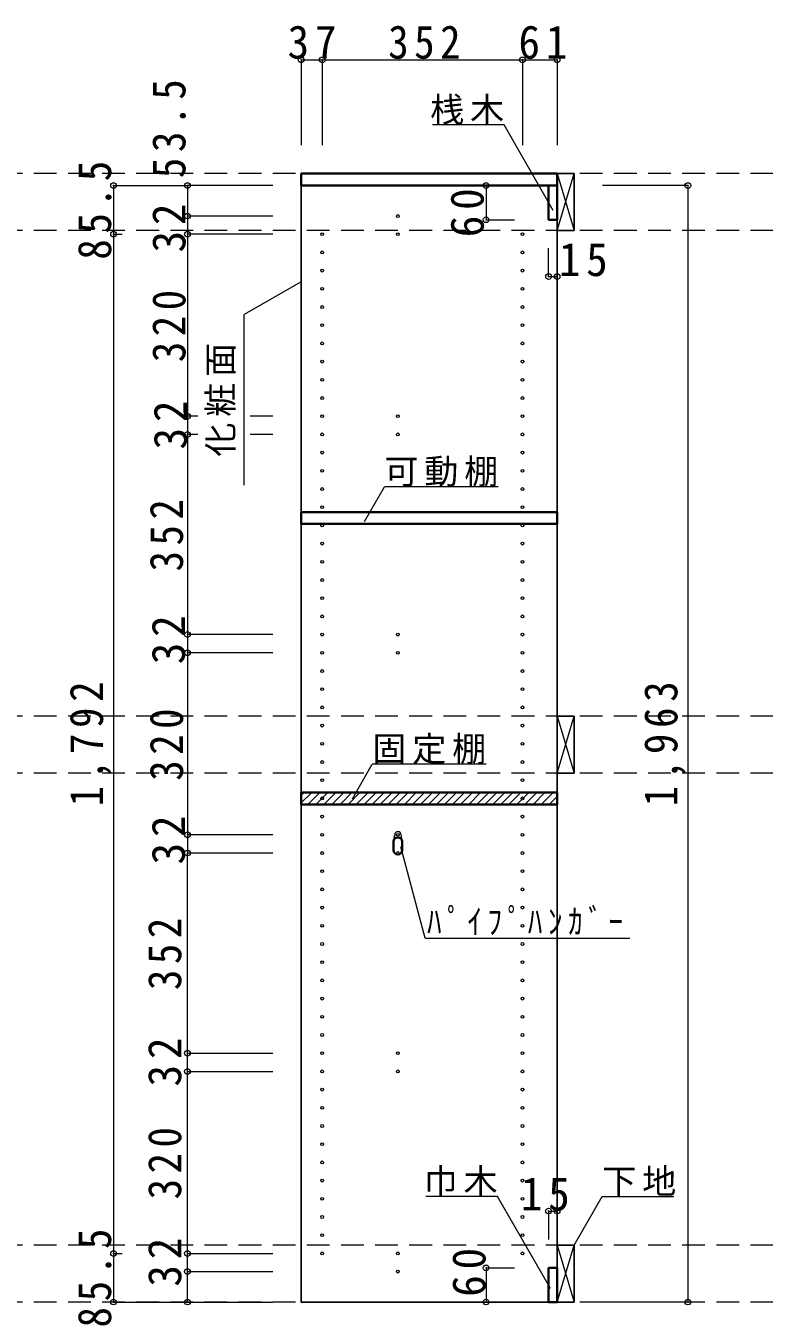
# Model space of a CAD drawing. Units: millimetres at full size, sheet at 1:20; details may follow other scales. Extents: x -3922 to 3878, y -2932 to 2722.
# Drawn here: x -666 to 633, y -1724 to 533 of the extents above; entities that cross this region are included whole.
import ezdxf

# ---------------------------------------------------------------- set-up
doc = ezdxf.new("R2010")
doc.units = ezdxf.units.MM
doc.header["$LTSCALE"] = 20
doc.header["$PDMODE"] = 32
doc.header["$PDSIZE"] = 10
doc.linetypes.add('DASHED2', pattern=[3, 2, -1])
for name, color, linetype, lineweight in [('0-2', 2, 'Continuous', 35), ('0-3_固定棚', 3, 'Continuous', 25), ('0-4_可動棚', 3, 'Continuous', 25), ('0-5_側板', 4, 'Continuous', 9), ('0-6_パイプハンガー', 4, 'Continuous', 9), ('0-7_桟木・巾木', 2, 'Continuous', 35), ('0-8', 3, 'Continuous', 25), ('0-A_文字', 7, 'Continuous', 18), ('0-B_寸法', 7, 'Continuous', 9), ('0-C_ハッチ', 4, 'Continuous', 9)]:
    doc.layers.add(name, color=color, linetype=linetype, lineweight=lineweight)
doc.styles.add('ＭＳ ゴシック', font='')
doc.styles.get('ＭＳ ゴシック').set_extended_font_data('MS Gothic')

msp = doc.modelspace()

# ---------------------------------------------------------------- linework, layer by layer
at = {"layer": '0-2'}
for p, q in [((-181.67, 272.73), (268.33, 272.73)), ((268.33, 272.73), (268.33, 251.73))]:
    msp.add_line(p, q, dxfattribs=at)
msp.add_lwpolyline([(268.33, 251.73), (-181.67, 251.73), (-181.67, 272.73)], dxfattribs=at)
at = {"layer": '0-3_固定棚', "color": 2, "lineweight": 35}
for p, q in [((-181.67, -815.27), (268.33, -815.27)), ((-181.67, -815.27), (-181.67, -836.27)), ((268.33, -815.27), (268.33, -836.27)), ((-181.67, -836.27), (268.33, -836.27))]:
    msp.add_line(p, q, dxfattribs=at)
at = {"layer": '0-4_可動棚', "color": 2, "lineweight": 35}
for q in [(-181.67, -322.27), (268.33, -343.27)]:
    msp.add_line((-181.67, -343.27), q, dxfattribs=at)
msp.add_lwpolyline([(-181.67, -322.27), (268.33, -322.27), (268.33, -343.27)], dxfattribs=at)
at = {"layer": '0-5_側板', "color": 3, "lineweight": 25}
for p, q in [((268.33, 251.73), (-181.67, 251.73)), ((268.33, -1711.27), (268.33, 251.73))]:
    msp.add_line(p, q, dxfattribs=at)
msp.add_lwpolyline([(-181.67, 251.73), (-181.67, -1711.27), (268.33, -1711.27)], dxfattribs=at)
at = {"layer": '0-5_側板'}
for centre in [(-11.67, 198.23), (-144.67, 166.23), (-11.67, 166.23), (207.33, 166.23), (-144.67, 134.23), (207.33, 134.23), (-144.67, 102.23), (207.33, 102.23), (-144.67, 70.23), (207.33, 70.23), (-144.67, 38.23), (207.33, 38.23), (-144.67, 6.23), (207.33, 6.23), (-144.67, -25.77), (207.33, -25.77), (-144.67, -57.77), (207.33, -57.77), (-144.67, -89.77), (207.33, -89.77), (-144.67, -121.77), (207.33, -121.77), (-144.67, -153.77), (-11.67, -153.77), (207.33, -153.77), (-144.67, -185.77), (-11.67, -185.77), (207.33, -185.77), (-144.67, -217.77), (207.33, -217.77), (-144.67, -249.77), (207.33, -249.77), (-144.67, -281.77), (207.33, -281.77), (-144.67, -313.77), (207.33, -313.77), (-144.67, -345.77), (207.33, -345.77), (-144.67, -377.77), (207.33, -377.77), (-144.67, -409.77), (207.33, -409.77), (-144.67, -441.77), (207.33, -441.77), (-144.67, -473.77), (207.33, -473.77), (-144.67, -505.77), (207.33, -505.77), (-144.67, -537.77), (-11.67, -537.77), (207.33, -537.77), (-144.67, -569.77), (-11.67, -569.77), (207.33, -569.77), (-144.67, -601.77), (207.33, -601.77), (-144.67, -633.77), (207.33, -633.77), (-144.67, -665.77), (207.33, -665.77), (-144.67, -697.77), (207.33, -697.77), (-144.67, -729.77), (207.33, -729.77), (-144.67, -761.77), (207.33, -761.77), (-144.67, -793.77), (207.33, -793.77), (-144.67, -825.77), (207.33, -825.77), (-144.67, -857.77), (207.33, -857.77), (-144.67, -889.77), (-11.67, -889.77), (207.33, -889.77), (-144.67, -921.77), (-11.67, -921.77), (207.33, -921.77), (-144.67, -953.77), (207.33, -953.77), (-144.67, -985.77), (207.33, -985.77), (-144.67, -1017.77), (207.33, -1017.77), (-144.67, -1049.77), (207.33, -1049.77), (-144.67, -1081.77), (207.33, -1081.77), (-144.67, -1113.77), (207.33, -1113.77), (-144.67, -1145.77), (207.33, -1145.77), (-144.67, -1177.77), (207.33, -1177.77), (-144.67, -1209.77), (207.33, -1209.77), (-144.67, -1241.77), (207.33, -1241.77), (-144.67, -1273.77), (-11.67, -1273.77), (207.33, -1273.77), (-144.67, -1305.77), (-11.67, -1305.77), (207.33, -1305.77), (-144.67, -1337.77), (207.33, -1337.77), (-144.67, -1369.77), (207.33, -1369.77), (-144.67, -1401.77), (207.33, -1401.77), (-144.67, -1433.77), (207.33, -1433.77), (-144.67, -1465.77), (207.33, -1465.77), (-144.67, -1497.77), (207.33, -1497.77), (-144.67, -1529.77), (207.33, -1529.77), (-144.67, -1561.77), (207.33, -1561.77), (-144.67, -1593.77), (207.33, -1593.77), (-144.67, -1625.77), (-11.67, -1625.77), (207.33, -1625.77), (-11.67, -1657.77)]:
    msp.add_circle(centre, 2.5, dxfattribs=at)
at = {"layer": '0-6_パイプハンガー', "color": 2, "lineweight": 35}
for p, q in [((-19.17, -901.77), (-19.17, -916.77)), ((-4.17, -901.77), (-4.17, -916.77))]:
    msp.add_line(p, q, dxfattribs=at)
for centre, start, end in [((-11.67, -901.77), 0, 180), ((-11.67, -916.77), 180, 0)]:
    msp.add_arc(centre, 7.5, start, end, dxfattribs=at)
at = {"layer": '0-6_パイプハンガー', "color": 7, "lineweight": 18}
for centre, radius, start, end in [((26.94, -903.28), 46.13, 162.96035, 178.115), ((-11.67, -889.77), 5.5, 0, 180), ((-50.27, -903.28), 46.13, 1.885, 17.03965)]:
    msp.add_arc(centre, radius, start, end, dxfattribs=at)
at = {"layer": '0-7_桟木・巾木'}
for p, q in [((268.33, 251.73), (253.33, 251.73)), ((253.33, 191.73), (253.33, 251.73)), ((268.33, 251.73), (268.33, 191.73)), ((253.33, -1651.27), (268.33, -1651.27)), ((268.33, -1651.27), (268.33, -1711.27))]:
    msp.add_line(p, q, dxfattribs=at)
for points in [[(268.33, 191.73), (256.84, 191.73), (253.33, 191.73)], [(268.33, -1711.27), (253.33, -1711.27), (253.33, -1651.27)]]:
    msp.add_lwpolyline(points, dxfattribs=at)
at = {"layer": '0-8'}
for p, q in [((268.33, 272.73), (268.33, 172.73)), ((298.33, 272.73), (268.33, 272.73)), ((298.33, 172.73), (298.33, 272.73)), ((268.33, 172.73), (298.33, 172.73)), ((268.33, -681.27), (268.33, -781.27)), ((298.33, -681.27), (268.33, -681.27)), ((298.33, -781.27), (298.33, -681.27)), ((268.33, -781.27), (298.33, -781.27)), ((268.33, -1611.27), (268.33, -1711.27)), ((298.33, -1611.27), (268.33, -1611.27)), ((298.33, -1711.27), (298.33, -1611.27)), ((268.33, -1711.27), (298.33, -1711.27))]:
    msp.add_line(p, q, dxfattribs=at)
at = {"layer": '0-8', "color": 7, "lineweight": 18}
for p, q in [((268.33, 172.73), (298.33, 272.73)), ((268.33, 272.73), (298.33, 172.73)), ((268.33, -781.27), (298.33, -681.27)), ((268.33, -681.27), (298.33, -781.27)), ((268.33, -1711.27), (298.33, -1611.27)), ((268.33, -1611.27), (298.33, -1711.27))]:
    msp.add_line(p, q, dxfattribs=at)
at = {"layer": '0-A_文字'}
for p, q in [((174.99, 358.32), (48.96, 358.32)), ((261.66, 208.2), (174.99, 358.32)), ((-181.67, 82.66), (-281.67, 24.93)), ((-281.67, -275.07), (-281.67, 24.93)), ((-70.48, -338.62), (-35.46, -277.96)), ((164.54, -277.96), (-35.46, -277.96)), ((-91.68, -826.33), (-56.67, -765.68)), ((143.33, -765.68), (-56.67, -765.68)), ((36.58, -1071.77), (-6.49, -911.03)), ((36.58, -1071.77), (395.91, -1071.77)), ((298.33, -1611.27), (347.75, -1525.68)), ((347.75, -1525.68), (473.78, -1525.68))]:
    msp.add_line(p, q, dxfattribs=at)
msp.add_lwpolyline([(256.93, -1687.41), (163.56, -1525.68), (37.53, -1525.68)], dxfattribs=at)
at = {"layer": '0-B_寸法', "color": 4}
for p, q in [((-181.67, 472.73), (-181.67, 322.73)), ((-181.67, 472.73), (268.33, 472.73)), ((-144.67, 472.73), (-144.67, 322.73)), ((207.33, 472.73), (207.33, 322.73)), ((268.33, 472.73), (268.33, 322.73)), ((-511.67, 251.73), (-511.67, -1711.27)), ((-511.67, 251.73), (-381.67, 251.73)), ((-381.67, 251.73), (-381.67, 198.23)), ((-231.67, 251.73), (-381.67, 251.73)), ((143.33, 251.73), (143.33, 191.73)), ((143.33, 251.73), (193.33, 251.73)), ((498.33, 251.73), (348.33, 251.73)), ((498.33, 251.73), (498.33, -1711.27)), ((-381.67, 198.23), (-381.67, 166.23)), ((-231.67, 198.23), (-381.67, 198.23)), ((143.33, 191.73), (193.33, 191.73)), ((-511.67, 166.23), (-496.65, 166.23)), ((-381.67, 166.23), (-381.67, -153.77)), ((-231.67, 166.23), (-381.67, 166.23)), ((253.33, 91.73), (253.33, 141.73)), ((268.33, 91.73), (268.33, 141.73)), ((253.33, 91.73), (268.33, 91.73)), ((-381.67, -153.77), (-381.67, -185.77)), ((-363.17, -153.77), (-381.67, -153.77)), ((-231.67, -153.77), (-271.42, -153.77)), ((-381.67, -185.77), (-381.67, -537.77)), ((-363.17, -185.77), (-381.67, -185.77)), ((-231.67, -185.77), (-271.42, -185.77)), ((-381.67, -537.77), (-381.67, -569.77)), ((-231.67, -537.77), (-381.67, -537.77)), ((-381.67, -569.77), (-381.67, -889.77)), ((-231.67, -569.77), (-381.67, -569.77)), ((-381.67, -889.77), (-381.67, -921.77)), ((-231.67, -889.77), (-381.67, -889.77)), ((-231.67, -921.77), (-381.67, -921.77)), ((-381.67, -1273.77), (-381.67, -921.77)), ((-381.67, -1305.77), (-381.67, -1273.77)), ((-381.67, -1273.77), (-231.67, -1273.77)), ((-381.67, -1625.77), (-381.67, -1305.77)), ((-381.67, -1305.77), (-231.67, -1305.77)), ((253.33, -1551.27), (268.33, -1551.27)), ((253.33, -1551.27), (253.33, -1601.27)), ((268.33, -1551.27), (268.33, -1601.27)), ((-511.67, -1625.77), (-496.65, -1625.77)), ((-381.67, -1657.77), (-381.67, -1625.77)), ((-381.67, -1625.77), (-231.67, -1625.77)), ((-381.67, -1711.27), (-381.67, -1657.77)), ((-381.67, -1657.77), (-231.67, -1657.77)), ((143.33, -1651.27), (143.33, -1711.27)), ((143.33, -1651.27), (193.33, -1651.27)), ((-511.67, -1711.27), (-381.67, -1711.27)), ((-381.67, -1711.27), (-231.67, -1711.27)), ((143.33, -1711.27), (193.33, -1711.27)), ((498.33, -1711.27), (348.33, -1711.27))]:
    msp.add_line(p, q, dxfattribs=at)
at = {"layer": '0-B_寸法', "color": 4, "linetype": 'DASHED2'}
for p, q in [((3108.33, 272.73), (-2930.67, 272.73)), ((3108.33, 172.73), (-2930.67, 172.73)), ((3108.33, -681.27), (-2930.67, -681.27)), ((3108.33, -781.27), (-2930.67, -781.27)), ((3108.33, -1611.27), (-2930.67, -1611.27)), ((3108.33, -1711.27), (-2930.67, -1711.27))]:
    msp.add_line(p, q, dxfattribs=at)
at = {"layer": '0-B_寸法'}
for p in [(-181.67, 472.73), (-144.67, 472.73), (207.33, 472.73), (268.33, 472.73), (-511.67, 251.73), (-381.67, 251.73), (143.33, 251.73), (498.33, 251.73), (-381.67, 198.23), (143.33, 191.73), (-511.67, 166.23), (-381.67, 166.23), (253.33, 91.73), (268.33, 91.73), (-381.67, -153.77), (-381.67, -185.77), (-381.67, -537.77), (-381.67, -569.77), (-381.67, -889.77), (-381.67, -921.77), (-381.67, -1273.77), (-381.67, -1305.77), (253.33, -1551.27), (268.33, -1551.27), (-511.67, -1625.77), (-381.67, -1625.77), (143.33, -1651.27), (-381.67, -1657.77), (-511.67, -1711.27), (-381.67, -1711.27), (143.33, -1711.27), (498.33, -1711.27)]:
    msp.add_point(p, dxfattribs=at)
at = {"layer": '0-C_ハッチ'}
for p, q in [((-181.67, -833.79), (-163.14, -815.27)), ((-181.67, -819.65), (-177.28, -815.27)), ((-170, -836.27), (-149, -815.27)), ((-155.86, -836.27), (-134.86, -815.27)), ((-141.71, -836.27), (-120.71, -815.27)), ((-127.57, -836.27), (-106.57, -815.27)), ((-113.43, -836.27), (-92.43, -815.27)), ((-99.29, -836.27), (-78.29, -815.27)), ((-85.14, -836.27), (-64.14, -815.27)), ((-71, -836.27), (-50, -815.27)), ((-56.86, -836.27), (-35.86, -815.27)), ((-42.72, -836.27), (-21.72, -815.27)), ((-28.58, -836.27), (-7.58, -815.27)), ((-14.43, -836.27), (6.57, -815.27)), ((-0.29, -836.27), (20.71, -815.27)), ((13.85, -836.27), (34.85, -815.27)), ((27.99, -836.27), (48.99, -815.27)), ((42.13, -836.27), (63.13, -815.27)), ((56.28, -836.27), (77.28, -815.27)), ((70.42, -836.27), (91.42, -815.27)), ((84.56, -836.27), (105.56, -815.27)), ((98.7, -836.27), (119.7, -815.27)), ((112.85, -836.27), (133.85, -815.27)), ((126.99, -836.27), (147.99, -815.27)), ((141.13, -836.27), (162.13, -815.27)), ((155.27, -836.27), (176.27, -815.27)), ((169.41, -836.27), (190.41, -815.27)), ((183.56, -836.27), (204.56, -815.27)), ((197.7, -836.27), (218.7, -815.27)), ((211.84, -836.27), (232.84, -815.27)), ((225.98, -836.27), (246.98, -815.27)), ((240.12, -836.27), (261.12, -815.27)), ((254.27, -836.27), (268.33, -822.2))]:
    msp.add_line(p, q, dxfattribs=at)

# ---------------------------------------------------------------- texts
at = {"layer": '0-A_文字', "char_height": 43.99, "attachment_point": 7, "style": 'ＭＳ ゴシック'}
for s, insert in [('\\T1.17;桟木', (44.99, 358.32)), ('\\T1.17;可動棚', (-35.46, -277.96)), ('\\T1.17;固定棚', (-56.67, -765.68)), ('\\T1.39;\\W0.85;ﾊﾟｲﾌﾟﾊﾝｶﾞｰ', (39.68, -1066.3)), ('\\T1.17;巾木', (33.56, -1525.68)), ('\\T1.17;下地', (347.75, -1525.68))]:
    msp.add_mtext(s, dxfattribs=dict(at, insert=insert))
at = {"layer": '0-A_文字', "insert": (-296.67, -225.07), "char_height": 43.99, "attachment_point": 7, "rotation": 90, "style": 'ＭＳ ゴシック'}
msp.add_mtext('\\T1.17;化粧面', dxfattribs=at)
at = {"layer": '0-B_寸法', "char_height": 58.65, "attachment_point": 7, "style": 'ＭＳ ゴシック'}
for s, insert in [('\\T1.27;\\W0.95;37', (-205.67, 473.94)), ('\\T1.27;\\W0.9;352', (-28.67, 473.94)), ('\\T1.27;\\W0.95;61', (200.33, 473.94)), ('\\T1.27;\\W0.95;15', (271.23, 91.73)), ('\\T1.27;\\W0.95;15', (204.49, -1551.27))]:
    msp.add_mtext(s, dxfattribs=dict(at, insert=insert))
at = {"layer": '0-B_寸法', "char_height": 58.65, "attachment_point": 7, "rotation": 90, "style": 'ＭＳ ゴシック'}
for s, insert in [('\\T1.28;\\W0.9;53.5', (-384.28, 264.81)), ('\\T1.28;\\W0.9;85.5', (-514.99, 121.48)), ('\\T1.27;\\W0.95;60', (140.13, 160.86)), ('\\T1.27;\\W0.95;32', (-384.28, 134.1)), ('\\T1.27;\\W0.9;320', (-384.28, -58.77)), ('\\T1.27;\\W0.95;32', (-381.67, -212.27)), ('\\T1.27;\\W0.9;352', (-388.58, -426.77)), ('\\T1.27;\\W0.95;32', (-385.18, -589.89)), ('\\T1.28;\\W0.9;1,792', (-514.99, -839.77)), ('\\T1.28;\\W0.9;1,963', (495.01, -839.77)), ('\\T1.27;\\W0.9;320', (-388.58, -794.77)), ('\\T1.27;\\W0.95;32', (-385.18, -941.89)), ('\\T1.27;\\W0.9;352', (-391.67, -1162.77)), ('\\T1.27;\\W0.95;32', (-391.67, -1332.27)), ('\\T1.27;\\W0.9;320', (-391.67, -1530.77)), ('\\T1.28;\\W0.9;85.5', (-514.99, -1756.02)), ('\\T1.27;\\W0.95;32', (-391.67, -1684.27)), ('\\T1.27;\\W0.95;60', (143.33, -1702.05))]:
    msp.add_mtext(s, dxfattribs=dict(at, insert=insert))

doc.saveas('drawing.dxf')
